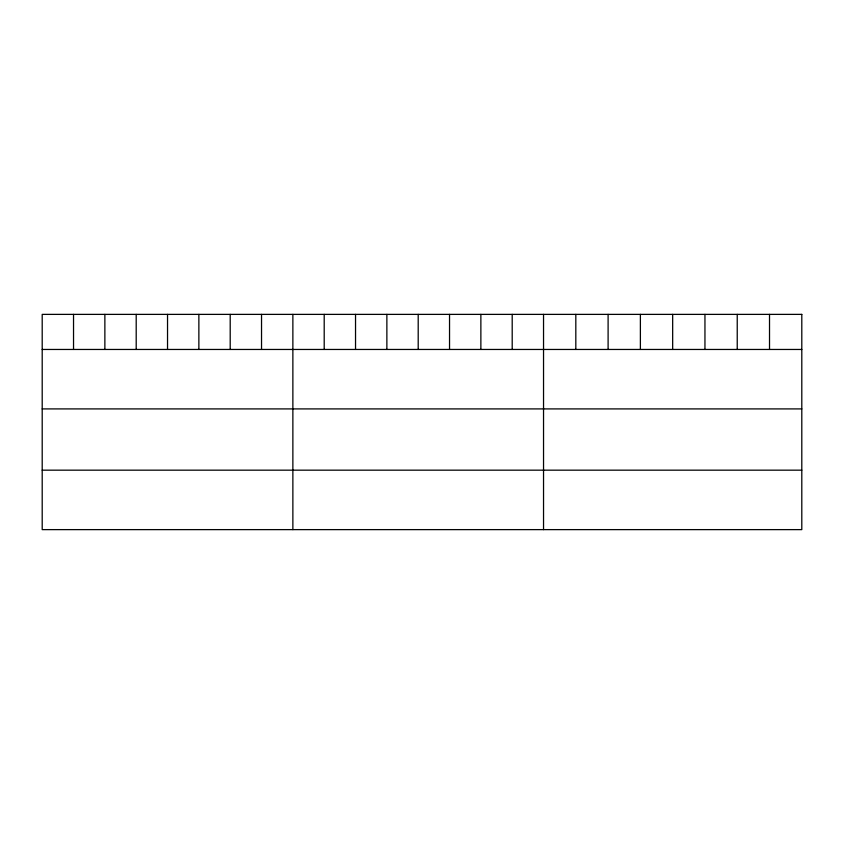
<?xml version="1.0" encoding="UTF-8"?>
<svg xmlns="http://www.w3.org/2000/svg" width="844" height="844" viewBox="0 0 844 844"><rect width="100%" height="100%" fill="white"/><g stroke="black" fill="none" stroke-linecap="round" stroke-linejoin="round"><path stroke-width="1.27" d="M42.2 349.458L801.8 349.458M42.2 408.907L801.8 408.907M42.2 470.171L801.8 470.171M769.517 314.379L769.517 349.458M737.234 314.379L737.234 349.458M704.951 314.379L704.951 349.458M672.668 314.379L672.668 349.458M640.385 314.379L640.385 349.458M608.102 314.379L608.102 349.458M575.819 314.379L575.819 349.458M543.536 314.379L543.536 529.621M512.202 314.379L512.202 349.458M480.869 314.379L480.869 349.458M449.536 314.379L449.536 349.458M418.202 314.379L418.202 349.458M386.868 314.379L386.868 349.458M355.535 314.379L355.535 349.458M324.202 314.379L324.202 349.458M292.868 314.379L292.868 529.621M261.534 314.379L261.534 349.458M230.201 314.379L230.201 349.458M198.867 314.379L198.867 349.458M167.534 314.379L167.534 349.458M136.2 314.379L136.2 349.458M104.867 314.379L104.867 349.458M73.534 314.379L73.534 349.458M801.8 314.379L42.2 314.379L42.2 529.621L801.8 529.621L801.8 314.379"/></g></svg>
